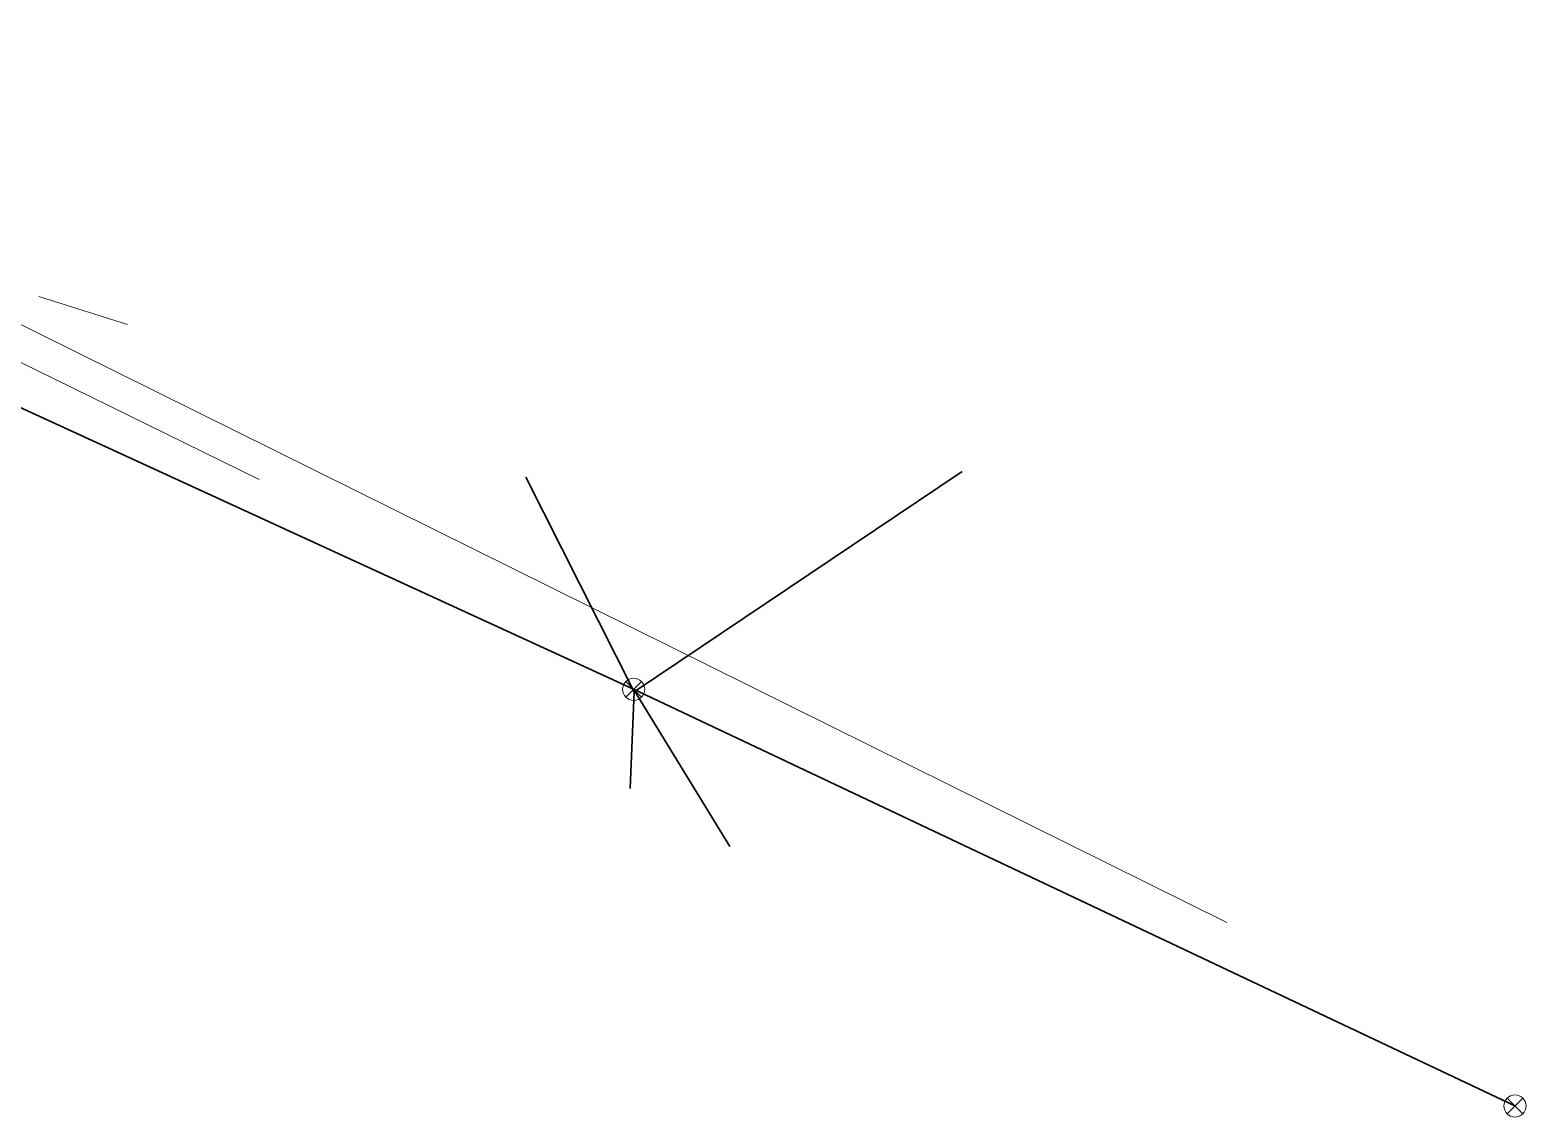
# Model space of a CAD drawing. Header units: metres. Extents: x 105014 to 106600, y 111320 to 118425.
# Drawn here: x 105463.1 to 105543.9, y 111849.4 to 111908.1 of the extents above; entities that cross this region are included whole.
import ezdxf

# ---------------------------------------------------------------- set-up
doc = ezdxf.new("R2010")
doc.units = ezdxf.units.M
for name, color, linetype, lineweight in [('30-RED-ETB-EXIST', 145, 'CONTINUOUS', 13), ('30-RED-VANTI-EXIST', 52, 'CONTINUOUS', 13), ('35-RH-ACUE-MENOR-EXIST', 151, 'CONTINUOUS', 13), ('35-RH-PLUV-COLECTOR', 96, 'CONTINUOUS', 30), ('35-RH-PLUV-NODOS', 94, 'CONTINUOUS', 13)]:
    doc.layers.add(name, color=color, linetype=linetype, lineweight=lineweight)

# ---------------------------------------------------------------- blocks, each defined once
blk = doc.blocks.new('POZO_PLUV')
for p, q in [((-0.42, -0.42), (0.42, 0.42)), ((-0.42, 0.42), (0.42, -0.42))]:
    blk.add_line(p, q)
blk.add_circle((0, 0), 0.6)

msp = doc.modelspace()

# ---------------------------------------------------------------- linework, layer by layer
at = {"layer": '30-RED-ETB-EXIST'}
msp.add_lwpolyline([(105463.585, 111893.713), (105468.388, 111892.209)], dxfattribs=at)
at = {"layer": '30-RED-VANTI-EXIST'}
msp.add_lwpolyline([(105475.4889, 111883.8213), (105447.2933, 111897.6677)], dxfattribs=at)
at = {"layer": '35-RH-ACUE-MENOR-EXIST'}
msp.add_lwpolyline([(105527.7414, 111859.9029), (105446.37, 111900.25), (105445.46, 111902.03), (105445.65, 111908.11)], dxfattribs=at)
msp.add_lwpolyline([(105527.7414, 111859.9029), (105446.37, 111900.25), (105445.46, 111902.03), (105445.65, 111908.11)], dxfattribs=at)
at = {"layer": '35-RH-PLUV-COLECTOR'}
for points in [[(105444.8267, 111895.864), (105495.708, 111872.499)], [(105495.5261, 111867.1343), (105495.729, 111872.365), (105513.4497, 111884.2668)], [(105489.8842, 111883.955), (105495.729, 111872.365)], [(105500.8978, 111864.0125), (105495.708, 111872.499)], [(105543.292, 111849.996), (105495.708, 111872.499)]]:
    msp.add_lwpolyline(points, dxfattribs=at)

# ---------------------------------------------------------------- block references
at = {"layer": '35-RH-PLUV-NODOS', "rotation": 270}
for p in [(105495.708, 111872.499), (105543.292, 111849.996)]:
    msp.add_blockref('POZO_PLUV', p, dxfattribs=at)

doc.saveas('drawing.dxf')
